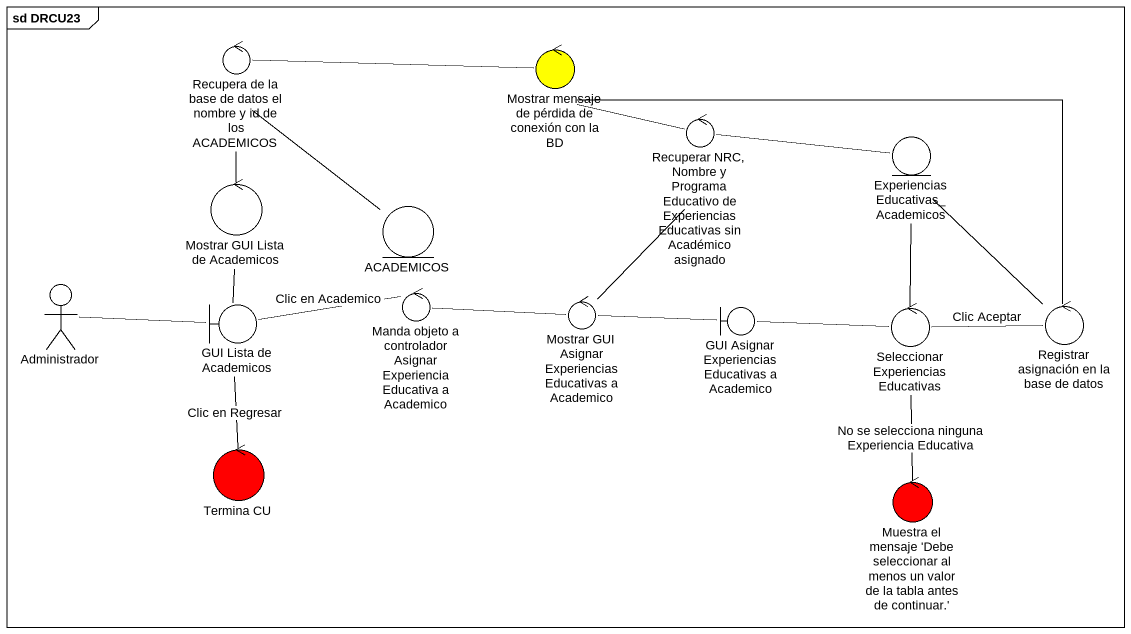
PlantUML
@startuml
mainframe sd DRCU23
control "Recupera de la base de datos el nombre y id de los ACADEMICOS" as Recupera_de_la_base_de
control "Mostrar mensaje de pérdida de conexión con la BD" as Mostrar_mensaje_de_pérdida #FFFF00
control "Recuperar NRC, Nombre y Programa Educativo de Experiencias Educativas sin Académico asignado" as Recuperar_NRC_Nombre_y
control "Mostrar GUI Lista de Academicos" as Mostrar_GUI_Lista_de
entity "ExperienciasEducativas_Academicos" as ExperienciasEducativas
entity ACADEMICOS
actor Administrador
boundary "GUI Lista de Academicos" as GUI_Lista_de_Academicos
control "Manda objeto a controlador Asignar Experiencia Educativa a Academico" as Manda_objeto_a_controlador
control "Mostrar GUI Asignar Experiencias Educativas a Academico" as Mostrar_GUI_Asignar
boundary "GUI Asignar Experiencias Educativas a Academico" as GUI_Asignar_Experiencias
control "Seleccionar Experiencias Educativas" as Seleccionar_Experiencias
control "Registrar asignación en la base de datos" as Registrar_asignación_en_la
control "Termina CU" as Termina_CU #FF0000
control "Muestra el mensaje 'Debe seleccionar al menos un valor de la tabla antes de continuar.'" as Muestra_el_mensaje_Debe #FF0000
Mostrar_mensaje_de_pérdida -left- Recupera_de_la_base_de
Mostrar_mensaje_de_pérdida -right- Registrar_asignación_en_la
Recuperar_NRC_Nombre_y -left- Mostrar_mensaje_de_pérdida
Recuperar_NRC_Nombre_y -- Mostrar_GUI_Asignar
Mostrar_GUI_Lista_de -up- Recupera_de_la_base_de
ExperienciasEducativas -left- Recuperar_NRC_Nombre_y
ACADEMICOS -up- Recupera_de_la_base_de
Administrador -right- GUI_Lista_de_Academicos
GUI_Lista_de_Academicos -up- Mostrar_GUI_Lista_de
GUI_Lista_de_Academicos -right- Manda_objeto_a_controlador : Clic en Academico
GUI_Lista_de_Academicos -- Termina_CU : Clic en Regresar
Manda_objeto_a_controlador -right- Mostrar_GUI_Asignar
Mostrar_GUI_Asignar -right- GUI_Asignar_Experiencias
GUI_Asignar_Experiencias -right- Seleccionar_Experiencias
Seleccionar_Experiencias -up- ExperienciasEducativas
Seleccionar_Experiencias -right- Registrar_asignación_en_la : Clic Aceptar
Seleccionar_Experiencias -- Muestra_el_mensaje_Debe : No se selecciona ninguna Experiencia Educativa
Registrar_asignación_en_la -up- ExperienciasEducativas
@enduml
